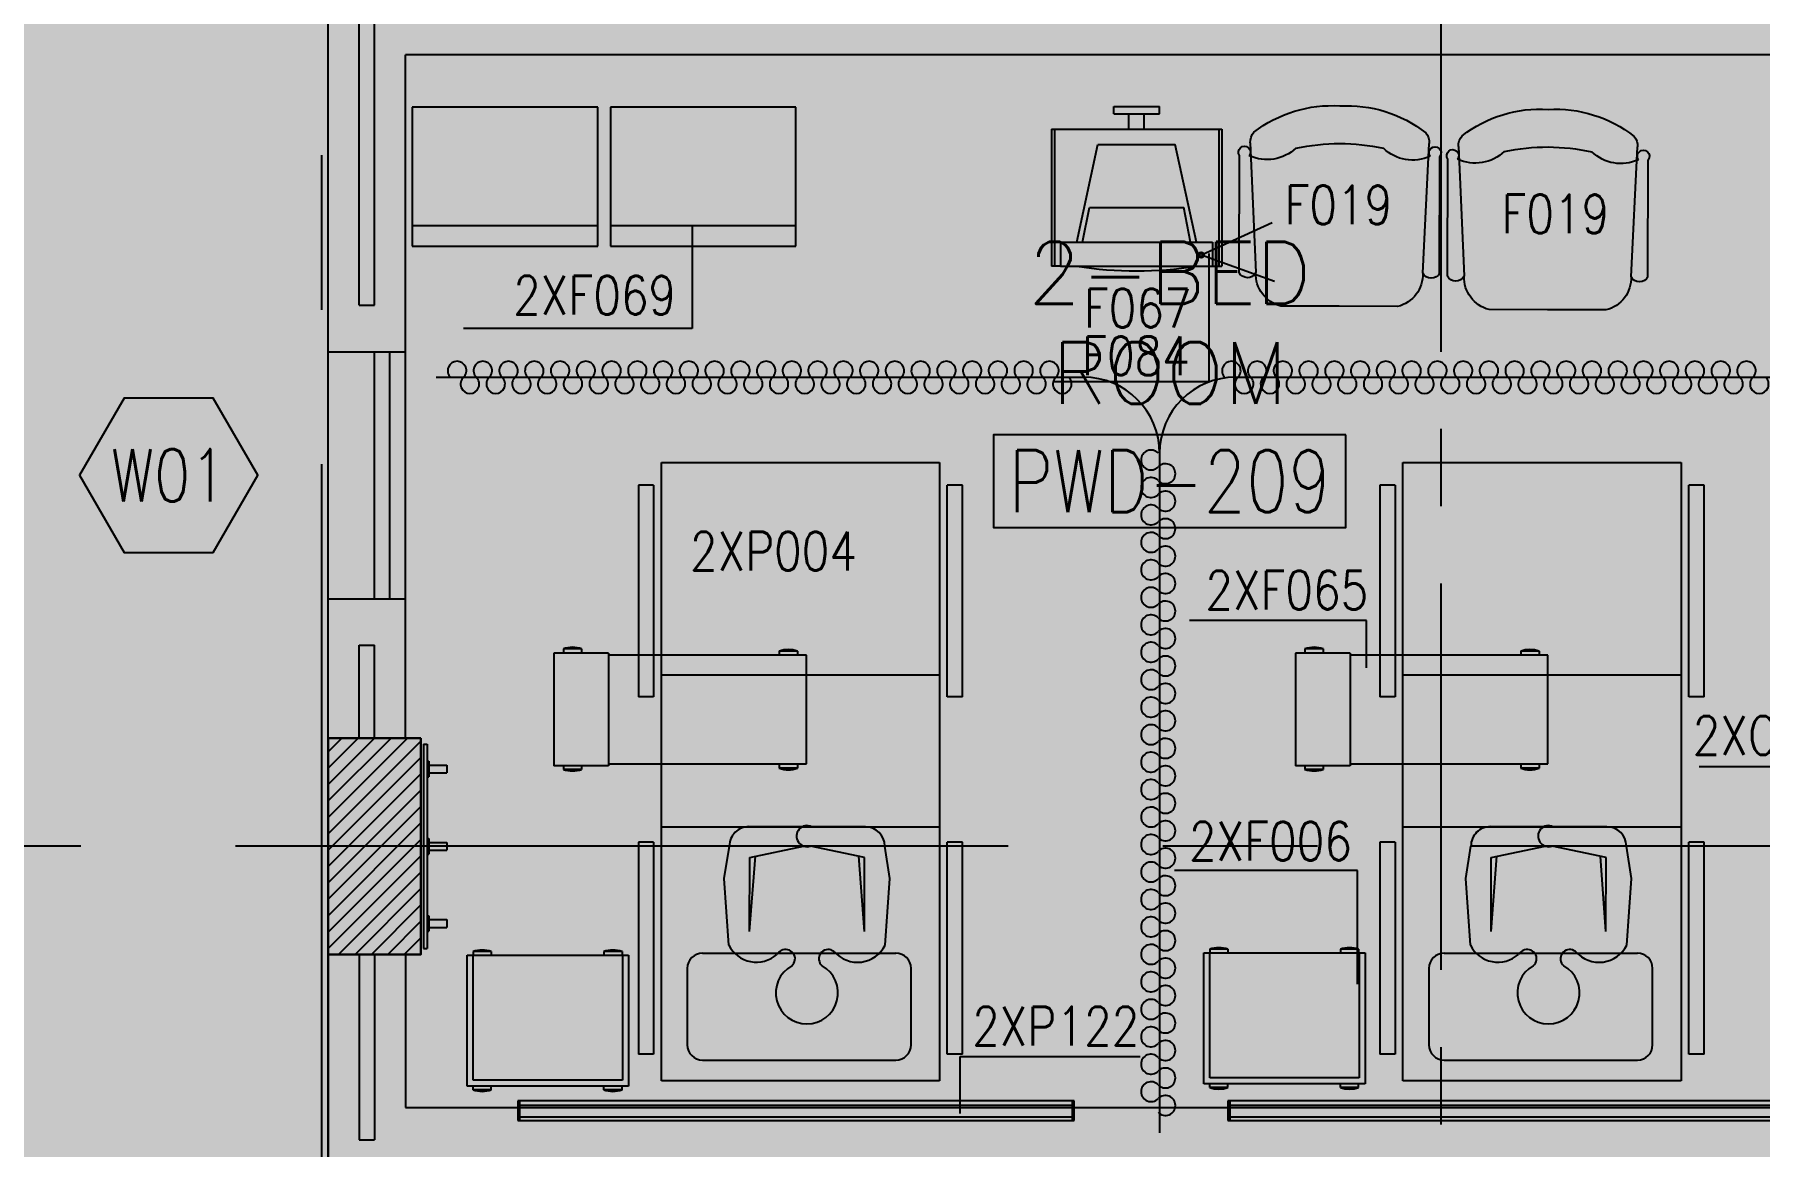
# Model space of a CAD drawing. Extents: x 88852.7 to 88945.7, y 39921.6 to 40001.1.
# Drawn here: x 88901.86 to 88907.44, y 39941.91 to 39945.51 of the extents above; entities that cross this region are included whole.
import ezdxf
from ezdxf.enums import TextEntityAlignment as Align

# ---------------------------------------------------------------- set-up
doc = ezdxf.new("R2010")
doc.units = 0
doc.header["$MEASUREMENT"] = 0
doc.linetypes.add('CENTER', pattern=[2, 1.25, -0.25, 0.25, -0.25])
doc.linetypes.add('CENTERX2', pattern=[4, 2.5, -0.5, 0.5, -0.5])
for name, color, linetype in [('A-TEXT', 7, 'CONTINUOUS'), ('AXES', 11, 'CENTERX2'), ('AXES1', 11, 'CENTER'), ('COL', 2, 'CONTINUOUS'), ('HAT', 8, 'CONTINUOUS'), ('INSUL', 4, 'CONTINUOUS'), ('MEDICAL', 4, 'CONTINUOUS'), ('NON-MEDICAL', 4, 'CONTINUOUS'), ('RM-BOX', 4, 'CONTINUOUS'), ('RM-NAME', 2, 'CONTINUOUS'), ('RM-NO', 2, 'CONTINUOUS'), ('WALL', 4, 'CONTINUOUS'), ('WIN', 3, 'CONTINUOUS'), ('WIN-BOX', 3, 'CONTINUOUS'), ('WIN-NO', 5, 'CONTINUOUS')]:
    doc.layers.add(name, color=color, linetype=linetype)
doc.styles.add('ROMANS', font='ROMANS.shx', dxfattribs={"width": 0.6})
doc.dimstyles.new('DIM-OUT', dxfattribs={"dimscale": 0, "dimtxt": 0.24, "dimasz": 0.08, "dimexe": 0.02, "dimexo": 0.02, "dimgap": 0.05, "dimtad": 1, "dimdec": 0, "dimlfac": 1000, "dimzin": 0, "dimdsep": 46, "dimtxsty": 'ROMANS', "dimblk1": 'ARCHTICK', "dimblk2": 'ARCHTICK', "dimsah": 1, "dimcen": 0.01, "dimdle": 0.08, "dimclrd": 4, "dimclre": 4, "dimclrt": 2, "dimadec": 0, "dimazin": 0, "dimtp": 2, "dimtm": 2, "dimtfac": 0.1142857142857143, "dimtdec": 0, "dimtix": 1, "dimtmove": 2, "dimatfit": 3, "dimldrblk": 'ARCHTICK', "dimfxl": 0, "dimtolj": 1, "dimtzin": 0, "dimarcsym": 0})

# ---------------------------------------------------------------- blocks, each defined once
blk = doc.blocks.new('WW1')
at = {"layer": 'WIN-BOX'}
blk.add_lwpolyline([(144.3375672970433, -250), (288.6751345940866, 0), (144.3375672970433, 250), (-144.3375672970433, 250), (-288.6751345940866, 0), (-144.3375672970433, -250)], close=True, dxfattribs=at)
at = {"layer": 'WIN-NO', "style": 'ROMANS', "width": 0.8}
blk.add_attdef('W00', text='', height=170, dxfattribs=at).set_placement((0, 0), align=Align.MIDDLE)
blk = doc.blocks.new('RM1')
at = {"layer": 'RM-BOX'}
blk.add_lwpolyline([(569.8908462408872, -200), (-569.890846240829, -200), (-569.8908462407999, -500), (569.8908462407999, -500)], close=True, dxfattribs=at)
at = {"layer": 'RM-NAME', "style": 'ROMANS'}
for tag, p in [('ROOMNAME1', (-5.820766091346741e-11, 323.8095238095266)), ('ROOMNAME2', (0, 0))]:
    blk.add_attdef(tag, text='', height=200, dxfattribs=at).set_placement(p, align=Align.MIDDLE)
at = {"layer": 'RM-NO', "style": 'ROMANS', "width": 0.8}
blk.add_attdef('ROOMNO', text='', height=200, dxfattribs=at).set_placement((0, -350), align=Align.MIDDLE)
blk = doc.blocks.new('C11')
at = {"layer": 'HAT'}
h = blk.add_hatch(dxfattribs=at)
h.set_pattern_fill('ANSI31', color=256, scale=300, style=0)
h.set_pattern_definition([(45, (-248556.1822811713, -75061.0053373936), (-26.51650429449553, 26.51650429449553), [])])
h.paths.add_polyline_path([(300.0000000000291, 700), (-2.91038304567337e-11, 700), (0, 349.9999999998981), (300.0000000000291, 349.9999999998981)])
h.paths.add_polyline_path([(300, 349.9999999998981), (-2.91038304567337e-11, 349.9999999998981), (-2.91038304567337e-11, 0), (300.0000000000291, 0)])
at = {"layer": 'COL'}
blk.add_lwpolyline([(300.0000000000291, 700), (299.9999999999709, 0), (0, 0), (0, 700)], close=True, dxfattribs=at)

msp = doc.modelspace()

# ---------------------------------------------------------------- linework, layer by layer
at = {"layer": 'AXES'}
for p, q in [((88902.79025844975, 39921.61526879654), (88902.79025844975, 40000.07794392369)), ((88902.81025844975, 39921.61526879654), (88902.81025844975, 40000.07794392369)), ((88945.01025844975, 39942.87956244052), (88876.97025844976, 39942.87956244052))]:
    msp.add_line(p, q, dxfattribs=at)
at = {"layer": 'AXES1'}
msp.add_line((88906.41025844976, 39928.47956244052), (88906.41025844976, 39987.29956244052), dxfattribs=at)
msp.add_line((88906.41025844976, 39928.47956244052), (88906.41025844976, 39987.29956244052), dxfattribs=at)
at = {"layer": 'INSUL'}
for p, q in [((88902.91025844975, 39944.62956244052), (88902.91025844976, 39945.92956244051)), ((88902.96025844975, 39944.62956244052), (88902.96025844975, 39945.92956244051)), ((88902.91025844976, 39944.62956244052), (88902.96025844975, 39944.62956244052)), ((88902.91025844976, 39943.52956244052), (88902.96025844975, 39943.52956244052)), ((88902.91025844976, 39943.22956244052), (88902.91025844975, 39943.52956244052)), ((88902.96025844975, 39943.22956244052), (88902.96025844975, 39943.52956244052)), ((88902.91025844976, 39942.52956244052), (88902.91025844976, 39941.92956244052)), ((88902.96025844975, 39942.52956244052), (88902.96025844975, 39941.92956244052)), ((88902.91025844976, 39941.92956244052), (88902.96025844975, 39941.92956244052))]:
    msp.add_line(p, q, dxfattribs=at)
at = {"layer": 'MEDICAL'}
for p, q in [((88905.35162523968, 39945.24869087177), (88905.35162523968, 39945.27313905292)), ((88905.35162523968, 39945.27313905292), (88905.49926303496, 39945.27313905292)), ((88905.35162523968, 39945.24869087177), (88905.49926303496, 39945.24869087177)), ((88905.4008378381, 39945.19947827335), (88905.4008378381, 39945.24869087177)), ((88905.45005043653, 39945.19947827335), (88905.45005043653, 39945.24869087177)), ((88905.49926303496, 39945.24869087177), (88905.49926303496, 39945.27313905292)), ((88905.14985358613, 39945.19947827335), (88905.14985358613, 39944.75656488752)), ((88905.14985358613, 39945.19947827335), (88905.70103468849, 39945.19947827335)), ((88905.15969610582, 39945.19947827335), (88905.15969610582, 39944.75656488752)), ((88905.69119216882, 39945.19947827335), (88905.69119216882, 39944.75656488752)), ((88905.70103468849, 39945.19947827335), (88905.70103468849, 39944.75656488752)), ((88905.23208219644, 39944.83389897076), (88905.30067298994, 39945.15026567492)), ((88905.30067298994, 39945.15026567492), (88905.5502152847, 39945.15026567492)), ((88905.6188060782, 39944.83389897076), (88905.5502152847, 39945.15026567492)), ((88905.2507590256, 39944.83389897076), (88905.27271624192, 39944.9464267412)), ((88905.27271624192, 39944.9464267412), (88905.5781720327, 39944.9464267412)), ((88905.60012924903, 39944.83389897076), (88905.5781720327, 39944.9464267412)), ((88905.63497832998, 39944.79281181322), (88905.86363621862, 39944.89759843264)), ((88905.1793811452, 39944.83389897076), (88905.67150712945, 39944.83389897076)), ((88905.1793811452, 39944.83389897076), (88905.1793811452, 39944.75656488752)), ((88905.63497832998, 39944.79281181322), (88905.87177396528, 39944.70800324792)), ((88905.67150712945, 39944.83389897076), (88905.67150712945, 39944.75656488752)), ((88905.1793811452, 39944.75656488752), (88905.14985358613, 39944.75656488752)), ((88905.1793811452, 39944.75656488752), (88905.67150712945, 39944.75656488752)), ((88905.67150712945, 39944.75656488752), (88905.70103468849, 39944.75656488752)), ((88903.16025844976, 39944.39717292957), (88905.2540706747, 39944.39717292964)), ((88905.74604735548, 39944.39717292957), (88907.61419629729, 39944.39717292963)), ((88903.8883025474, 39944.1205950154), (88904.7883025474, 39944.1205950154)), ((88903.8883025474, 39942.1205950154), (88903.8883025474, 39944.1205950154)), ((88904.7883025474, 39944.1205950154), (88904.7883025474, 39942.1205950154)), ((88905.49998991471, 39944.15110993751), (88905.49998991471, 39941.95238211736)), ((88906.2871166024, 39944.1205950154), (88907.18711660239, 39944.1205950154)), ((88906.2871166024, 39942.1205950154), (88906.2871166024, 39944.1205950154)), ((88907.18711660239, 39944.1205950154), (88907.18711660239, 39942.1205950154)), ((88903.81408994898, 39944.04813723168), (88903.81408994898, 39943.36238744531)), ((88903.8633025474, 39944.04813723168), (88903.81408994898, 39944.04813723168)), ((88903.8633025474, 39944.04813723168), (88903.8633025474, 39943.36238744531)), ((88904.86251514583, 39944.04813723168), (88904.8133025474, 39944.04813723168)), ((88904.8133025474, 39943.36238744531), (88904.8133025474, 39944.04813723168)), ((88904.86251514583, 39943.36238744531), (88904.86251514583, 39944.04813723168)), ((88906.21290400397, 39944.04813723168), (88906.21290400397, 39943.36238744531)), ((88906.2621166024, 39944.04813723168), (88906.21290400397, 39944.04813723168)), ((88906.2621166024, 39944.04813723168), (88906.2621166024, 39943.36238744531)), ((88907.26132920082, 39944.04813723168), (88907.2121166024, 39944.04813723168)), ((88907.2121166024, 39943.36238744531), (88907.2121166024, 39944.04813723168)), ((88907.26132920082, 39943.36238744531), (88907.26132920082, 39944.04813723168)), ((88903.54040760192, 39943.50393004729), (88903.54040760192, 39943.13975681894)), ((88903.71757295624, 39943.50393004729), (88903.54040760192, 39943.50393004729)), ((88903.63048499032, 39943.51815397065), (88903.57142987222, 39943.51815397065)), ((88903.57142987222, 39943.51815397065), (88903.57142987222, 39943.50393004729)), ((88903.63048499032, 39943.51815397065), (88903.63048499032, 39943.50393004729)), ((88903.71757295624, 39943.50393004729), (88903.71757295624, 39943.13975681894)), ((88904.32852852566, 39943.51069002639), (88904.26947340755, 39943.51069002639)), ((88904.26947340755, 39943.51069002639), (88904.26947340755, 39943.49777847248)), ((88904.32852852566, 39943.51069002639), (88904.32852852566, 39943.49777847248)), ((88905.93922165691, 39943.50393004729), (88905.93922165691, 39943.13975681894)), ((88906.11638701125, 39943.50393004729), (88905.93922165691, 39943.50393004729)), ((88906.02929904532, 39943.51815397065), (88905.97024392721, 39943.51815397065)), ((88905.97024392721, 39943.51815397065), (88905.97024392721, 39943.50393004729)), ((88906.02929904532, 39943.51815397065), (88906.02929904532, 39943.50393004729)), ((88906.11638701125, 39943.50393004729), (88906.11638701125, 39943.13975681894)), ((88906.72734258065, 39943.51069002639), (88906.66828746254, 39943.51069002639)), ((88906.66828746254, 39943.51069002639), (88906.66828746254, 39943.49777847248)), ((88906.72734258065, 39943.51069002639), (88906.72734258065, 39943.49777847248)), ((88904.35733673577, 39943.49777847248), (88903.71757295624, 39943.49777847248)), ((88904.35733673577, 39943.14590839374), (88904.35733673577, 39943.49777847248)), ((88906.75615079077, 39943.49777847248), (88906.11638701125, 39943.49777847248)), ((88906.75615079077, 39943.14590839374), (88906.75615079077, 39943.49777847248)), ((88904.7883025474, 39943.4331378993), (88903.8883025474, 39943.4331378993)), ((88907.18711660239, 39943.4331378993), (88906.2871166024, 39943.4331378993)), ((88903.8633025474, 39943.36238744531), (88903.81408994898, 39943.36238744531)), ((88904.86251514583, 39943.36238744531), (88904.8133025474, 39943.36238744531)), ((88906.2621166024, 39943.36238744531), (88906.21290400397, 39943.36238744531)), ((88907.26132920082, 39943.36238744531), (88907.2121166024, 39943.36238744531)), ((88903.71757295624, 39943.13975681894), (88903.54040760192, 39943.13975681894)), ((88903.57142987222, 39943.13975681894), (88903.57142987222, 39943.12781440268)), ((88903.63048499032, 39943.12781440268), (88903.57142987222, 39943.12781440268)), ((88903.63048499032, 39943.13975681894), (88903.63048499032, 39943.12781440268)), ((88903.71757295624, 39943.14590839374), (88904.35733673577, 39943.14590839374)), ((88904.26947340755, 39943.14590839374), (88904.26947340755, 39943.13154637481)), ((88904.32852852566, 39943.13154637481), (88904.26947340755, 39943.13154637481)), ((88904.32852852566, 39943.14590839374), (88904.32852852566, 39943.13154637481)), ((88906.11638701125, 39943.13975681894), (88905.93922165691, 39943.13975681894)), ((88905.97024392721, 39943.13975681894), (88905.97024392721, 39943.12781440268)), ((88906.02929904532, 39943.12781440268), (88905.97024392721, 39943.12781440268)), ((88906.02929904532, 39943.13975681894), (88906.02929904532, 39943.12781440268)), ((88906.11638701125, 39943.14590839374), (88906.75615079077, 39943.14590839374)), ((88906.66828746254, 39943.14590839374), (88906.66828746254, 39943.13154637481)), ((88906.72734258065, 39943.13154637481), (88906.66828746254, 39943.13154637481)), ((88906.72734258065, 39943.14590839374), (88906.72734258065, 39943.13154637481)), ((88903.81408994898, 39942.89232692161), (88903.81408994898, 39942.20657713524)), ((88903.8633025474, 39942.89232692161), (88903.81408994898, 39942.89232692161)), ((88903.8633025474, 39942.89232692161), (88903.8633025474, 39942.20657713524)), ((88904.7883025474, 39942.94101191505), (88903.8883025474, 39942.94101191505)), ((88904.86251514583, 39942.89232692161), (88904.8133025474, 39942.89232692161)), ((88904.8133025474, 39942.20657713524), (88904.8133025474, 39942.89232692161)), ((88904.86251514583, 39942.20657713524), (88904.86251514583, 39942.89232692161)), ((88906.21290400397, 39942.89232692161), (88906.21290400397, 39942.20657713524)), ((88906.2621166024, 39942.89232692161), (88906.21290400397, 39942.89232692161)), ((88906.2621166024, 39942.89232692161), (88906.2621166024, 39942.20657713524)), ((88907.18711660239, 39942.94101191505), (88906.2871166024, 39942.94101191505)), ((88907.26132920082, 39942.89232692161), (88907.2121166024, 39942.89232692161)), ((88907.2121166024, 39942.20657713524), (88907.2121166024, 39942.89232692161)), ((88907.26132920082, 39942.20657713524), (88907.26132920082, 39942.89232692161)), ((88903.26035454177, 39942.52652450152), (88903.78200808507, 39942.52652450152)), ((88903.26035454177, 39942.10329615507), (88903.26035454177, 39942.52652450152)), ((88903.2791764373, 39942.53868667341), (88903.2791764373, 39942.52652450152)), ((88903.33823155542, 39942.53868667341), (88903.2791764373, 39942.53868667341)), ((88903.28003958114, 39942.12298119442), (88903.28003958114, 39942.52652450152)), ((88903.33823155542, 39942.53868667341), (88903.33823155542, 39942.52652450152)), ((88903.70189983638, 39942.53868667341), (88903.70189983638, 39942.52652450152)), ((88903.76095495449, 39942.53868667341), (88903.70189983638, 39942.53868667341)), ((88903.76095495449, 39942.53868667341), (88903.76095495449, 39942.52652450152)), ((88903.76232304571, 39942.52652450152), (88903.76232304571, 39942.12298119442)), ((88903.78200808507, 39942.52652450152), (88903.78200808507, 39942.10329615507)), ((88904.02144800997, 39942.53334835025), (88904.64677864703, 39942.53334835025)), ((88905.64325845902, 39942.1107958093), (88905.64325845902, 39942.53402415575)), ((88905.64325845902, 39942.53402415575), (88906.16491200232, 39942.53402415575)), ((88905.66208035455, 39942.54618632764), (88905.66208035455, 39942.53402415575)), ((88905.72113547266, 39942.54618632764), (88905.66208035455, 39942.54618632764)), ((88905.66294349839, 39942.13048084866), (88905.66294349839, 39942.53402415575)), ((88905.72113547266, 39942.54618632764), (88905.72113547266, 39942.53402415575)), ((88906.08480375363, 39942.54618632764), (88906.08480375363, 39942.53402415575)), ((88906.14385887174, 39942.54618632764), (88906.08480375363, 39942.54618632764)), ((88906.14385887174, 39942.54618632764), (88906.14385887174, 39942.53402415575)), ((88906.14522696295, 39942.53402415575), (88906.14522696295, 39942.13048084866)), ((88906.16491200232, 39942.53402415575), (88906.16491200232, 39942.1107958093)), ((88906.42026206496, 39942.53334835025), (88907.04559270202, 39942.53334835025)), ((88903.97223541154, 39942.48413575182), (88903.97223541154, 39942.23672212563)), ((88904.69599124545, 39942.23672212563), (88904.69599124545, 39942.48413575182)), ((88906.37104946654, 39942.48413575182), (88906.37104946654, 39942.23672212563)), ((88907.09480530045, 39942.23672212563), (88907.09480530045, 39942.48413575182)), ((88903.8633025474, 39942.20657713524), (88903.81408994898, 39942.20657713524)), ((88904.02144800997, 39942.1875095272), (88904.64677864703, 39942.1875095272)), ((88904.86251514583, 39942.20657713524), (88904.8133025474, 39942.20657713524)), ((88906.2621166024, 39942.20657713524), (88906.21290400397, 39942.20657713524)), ((88906.42026206496, 39942.1875095272), (88907.04559270202, 39942.1875095272)), ((88907.26132920082, 39942.20657713524), (88907.2121166024, 39942.20657713524)), ((88903.76232304571, 39942.12298119442), (88903.28003958114, 39942.12298119442)), ((88904.7883025474, 39942.1205950154), (88903.8883025474, 39942.1205950154)), ((88906.16491200232, 39942.1107958093), (88905.64325845902, 39942.1107958093)), ((88905.66208035455, 39942.09863363739), (88905.66208035455, 39942.1107958093)), ((88906.14522696295, 39942.13048084866), (88905.66294349839, 39942.13048084866)), ((88905.72113547266, 39942.09863363739), (88905.72113547266, 39942.1107958093)), ((88906.08480375363, 39942.09863363739), (88906.08480375363, 39942.1107958093)), ((88906.14385887174, 39942.09863363739), (88906.14385887174, 39942.1107958093)), ((88907.18711660239, 39942.1205950154), (88906.2871166024, 39942.1205950154)), ((88903.78200808507, 39942.10329615507), (88903.26035454177, 39942.10329615507)), ((88903.2791764373, 39942.09113398316), (88903.2791764373, 39942.10329615507)), ((88903.33823155542, 39942.09113398316), (88903.2791764373, 39942.09113398316)), ((88903.33823155542, 39942.09113398316), (88903.33823155542, 39942.10329615507)), ((88905.22384117685, 39942.05538721032), (88903.42348486291, 39942.05538721031)), ((88903.42348486291, 39942.05538721031), (88903.42348486291, 39941.99233356855)), ((88903.42963643772, 39942.05538721028), (88903.42963643772, 39941.99233356855)), ((88903.70189983638, 39942.09113398316), (88903.70189983638, 39942.10329615507)), ((88903.76095495449, 39942.09113398316), (88903.70189983638, 39942.09113398316)), ((88903.76095495449, 39942.09113398316), (88903.76095495449, 39942.10329615507)), ((88905.21768960205, 39941.99233356858), (88905.21768960205, 39942.05538721032)), ((88905.22384117685, 39941.99233356858), (88905.22384117685, 39942.05538721032)), ((88905.72113547266, 39942.09863363739), (88905.66208035455, 39942.09863363739)), ((88905.72069315158, 39942.05538721031), (88905.72069315158, 39941.99233356855)), ((88907.52104946552, 39942.05538721032), (88905.72069315158, 39942.05538721031)), ((88905.72684472638, 39942.05538721028), (88905.72684472638, 39941.99233356855)), ((88906.14385887174, 39942.09863363739), (88906.08480375363, 39942.09863363739)), ((88905.21768960205, 39942.04077722016), (88903.42963643772, 39942.04077722015)), ((88903.42963643772, 39942.00386777134), (88905.21768960205, 39942.00386777134)), ((88907.51489789071, 39942.04077722016), (88905.72684472638, 39942.04077722015)), ((88905.72684472638, 39942.00386777134), (88907.51489789071, 39942.00386777134)), ((88903.42348486291, 39941.99233356858), (88905.22384117685, 39941.99233356858)), ((88905.72069315158, 39941.99233356858), (88907.52104946552, 39941.99233356858))]:
    msp.add_line(p, q, dxfattribs=at)
at = {"layer": 'MEDICAL', "const_width": 0.0007381889763779523}
for points in [[(88905.86326712414, 39944.89759843264, 1), (88905.86400531311, 39944.89759843264, 1)], [(88905.87177396528, 39944.70800324792, 1), (88905.87251215427, 39944.70800324792, 1)]]:
    msp.add_lwpolyline(points, format="xyb", close=True, dxfattribs=at)
at = {"layer": 'MEDICAL'}
for radius in [0.008681158060852562, 0.005325391936819217]:
    msp.add_circle((88905.63453060467, 39944.79238793267), radius, dxfattribs=at)
for centre, radius, start, end in [((88905.42544413732, 39945.92650560222), 1.185812007059398, 260.6152773515107, 279.3847226484892), ((88905.25392692258, 39944.15110993751), 0.2460629921259841, 0, 90), ((88905.74605290683, 39944.15110993751), 0.2460629921259841, 90, 180), ((88903.60095743126, 39943.4320319234), 0.09104330708663272, 71.07535558421918, 108.9246444157808), ((88904.2990009666, 39943.42456797914), 0.09104330708663272, 71.07535558421918, 108.9246444157808), ((88905.99977148627, 39943.4320319234), 0.09104330708663272, 71.07535558421918, 108.9246444157808), ((88906.6978150216, 39943.42456797914), 0.09104330708663272, 71.07535558421918, 108.9246444157808), ((88903.60095743126, 39943.21393644992), 0.09104330708660129, 251.0753555842192, 288.9246444157808), ((88904.2990009666, 39943.21766842205), 0.09104330708660129, 251.0753555842192, 288.9246444157808), ((88905.99977148627, 39943.21393644992), 0.09104330708660129, 251.0753555842192, 288.9246444157808), ((88906.6978150216, 39943.21766842205), 0.09104330708660129, 251.0753555842192, 288.9246444157808), ((88903.30870399636, 39942.45256462617), 0.09104330708663272, 71.07535558421918, 108.9246444157808), ((88903.73142739544, 39942.45256462617), 0.09104330708663272, 71.07535558421918, 108.9246444157808), ((88904.02144800997, 39942.48413575182), 0.04921259842519683, 90, 180), ((88904.64677864703, 39942.48413575182), 0.04921259842519683, 0, 90), ((88905.69160791361, 39942.46006428041), 0.09104330708663272, 71.07535558421918, 108.9246444157808), ((88906.1143313127, 39942.46006428041), 0.09104330708663272, 71.07535558421918, 108.9246444157808), ((88906.42026206496, 39942.48413575182), 0.04921259842519683, 90, 180), ((88907.04559270202, 39942.48413575182), 0.04921259842519683, 0, 90), ((88904.02144800997, 39942.23672212563), 0.04921259842519683, 180, 270), ((88904.64677864703, 39942.23672212563), 0.04921259842519683, 270, 0), ((88906.42026206496, 39942.23672212563), 0.04921259842519683, 180, 270), ((88907.04559270202, 39942.23672212563), 0.04921259842519683, 270, 0), ((88903.30870399636, 39942.17725603041), 0.09104330708663272, 251.0753555842192, 288.9246444157808), ((88903.73142739544, 39942.17725603041), 0.09104330708663272, 251.0753555842192, 288.9246444157808), ((88905.69160791361, 39942.18475568464), 0.09104330708663272, 251.0753555842192, 288.9246444157808), ((88906.1143313127, 39942.18475568464), 0.09104330708663272, 251.0753555842192, 288.9246444157808)]:
    msp.add_arc(centre, radius, start, end, dxfattribs=at)
at = {"layer": 'MEDICAL', "color": 15}
for centre, radius, start, end in [((88903.22737628537, 39944.41832617241), 0.03022016358403887, 313.5683623532261, 226.4316376467739), ((88903.26903294135, 39944.37453397949), 0.0302201635840382, 133.5683623532261, 46.43163764677393), ((88903.31068959732, 39944.41832617241), 0.03022016358403955, 313.5683623532261, 226.4316376467739), ((88903.35234625329, 39944.37453397949), 0.0302201635840382, 133.5683623532261, 46.43163764677393), ((88903.39400290928, 39944.41832617241), 0.03022016358403887, 313.5683623532261, 226.4316376467739), ((88903.43565956525, 39944.37453397949), 0.0302201635840382, 133.5683623532261, 46.43163764677393), ((88903.47731622122, 39944.41832617241), 0.03022016358403887, 313.5683623532261, 226.4316376467739), ((88903.5189728772, 39944.37453397949), 0.0302201635840382, 133.5683623532261, 46.43163764677393), ((88903.56062953318, 39944.41832617241), 0.03022016358403955, 313.5683623532261, 226.4316376467739), ((88903.60228618915, 39944.37453397949), 0.0302201635840382, 133.5683623532261, 46.43163764677393), ((88903.64394284513, 39944.41832617241), 0.03022016358403887, 313.5683623532261, 226.4316376467739), ((88903.68559950111, 39944.37453397949), 0.0302201635840382, 133.5683623532261, 46.43163764677393), ((88903.72725615709, 39944.41832617241), 0.03022016358403887, 313.5683623532261, 226.4316376467739), ((88903.76891281306, 39944.37453397949), 0.0302201635840382, 133.5683623532261, 46.43163764677393), ((88903.81056946903, 39944.41832617241), 0.03022016358403955, 313.5683623532261, 226.4316376467739), ((88903.85222612502, 39944.37453397949), 0.0302201635840382, 133.5683623532261, 46.43163764677393), ((88903.89388278099, 39944.41832617241), 0.03022016358403887, 313.5683623532261, 226.4316376467739), ((88903.93553943696, 39944.37453397949), 0.0302201635840382, 133.5683623532261, 46.43163764677393), ((88903.97719609294, 39944.41832617241), 0.03022016358403887, 313.5683623532261, 226.4316376467739), ((88904.01885274892, 39944.37453397949), 0.0302201635840382, 133.5683623532261, 46.43163764677393), ((88904.0605094049, 39944.41832617241), 0.03022016358403955, 313.5683623532261, 226.4316376467739), ((88904.10216606087, 39944.37453397949), 0.0302201635840382, 133.5683623532261, 46.43163764677393), ((88904.14382271684, 39944.41832617241), 0.03022016358403887, 313.5683623532261, 226.4316376467739), ((88904.18547937283, 39944.37453397949), 0.0302201635840382, 133.5683623532261, 46.43163764677393), ((88904.2271360288, 39944.41832617241), 0.03022016358403887, 313.5683623532261, 226.4316376467739), ((88904.26879268477, 39944.37453397949), 0.0302201635840382, 133.5683623532261, 46.43163764677393), ((88904.31044934076, 39944.41832617241), 0.03022016358403955, 313.5683623532261, 226.4316376467739), ((88904.35210599673, 39944.37453397949), 0.0302201635840382, 133.5683623532261, 46.43163764677393), ((88904.3937626527, 39944.41832617241), 0.03022016358403887, 313.5683623532261, 226.4316376467739), ((88904.43541930868, 39944.37453397949), 0.0302201635840382, 133.5683623532261, 46.43163764677393), ((88904.47707596466, 39944.41832617241), 0.03022016358403887, 313.5683623532261, 226.4316376467739), ((88904.51873262064, 39944.37453397949), 0.0302201635840382, 133.5683623532261, 46.43163764677393), ((88904.56038927661, 39944.41832617241), 0.03022016358403955, 313.5683623532261, 226.4316376467739), ((88904.60204593258, 39944.37453397949), 0.0302201635840382, 133.5683623532261, 46.43163764677393), ((88904.64370258857, 39944.41832617241), 0.03022016358403887, 313.5683623532261, 226.4316376467739), ((88904.68535924454, 39944.37453397949), 0.03022016358403752, 133.5683623532261, 46.43163764677393), ((88904.72701590051, 39944.41832617241), 0.03022016358403887, 313.5683623532261, 226.4316376467739), ((88904.76867255649, 39944.37453397949), 0.03022016358403887, 133.5683623532261, 46.43163764677393), ((88904.81032921247, 39944.41832617241), 0.03022016358404023, 313.5683623532261, 226.4316376467739), ((88904.85198586844, 39944.37453397949), 0.0302201635840361, 133.5683623532261, 46.43163764677393), ((88904.89364252442, 39944.41832617241), 0.03022016358403887, 313.5683623532261, 226.4316376467739), ((88904.9352991804, 39944.37453397949), 0.03022016358403752, 133.5683623532261, 46.43163764677393), ((88904.97695583638, 39944.41832617241), 0.03022016358403887, 313.5683623532261, 226.4316376467739), ((88905.01861249235, 39944.37453397949), 0.03022016358403887, 133.5683623532261, 46.43163764677393), ((88905.06026914832, 39944.41832617241), 0.03022016358404023, 313.5683623532261, 226.4316376467739), ((88905.10192580431, 39944.37453397949), 0.0302201635840361, 133.5683623532261, 46.43163764677393), ((88905.14358246028, 39944.41832617241), 0.03022016358403887, 313.5683623532261, 226.4316376467739), ((88905.18523911625, 39944.37453397949), 0.03022016358403752, 133.5683623532261, 46.43163764677393), ((88905.7320562294, 39944.41832617241), 0.03022016358403887, 313.5683623532261, 226.4316376467739), ((88905.77371288538, 39944.37453397949), 0.0302201635840382, 133.5683623532261, 46.43163764677393), ((88905.81536954135, 39944.41832617241), 0.03022016358403955, 313.5683623532261, 226.4316376467739), ((88905.85702619734, 39944.37453397949), 0.0302201635840382, 133.5683623532261, 46.43163764677393), ((88905.89868285331, 39944.41832617241), 0.03022016358403887, 313.5683623532261, 226.4316376467739), ((88905.94033950928, 39944.37453397949), 0.0302201635840382, 133.5683623532261, 46.43163764677393), ((88905.98199616525, 39944.41832617241), 0.03022016358403887, 313.5683623532261, 226.4316376467739), ((88906.02365282124, 39944.37453397949), 0.0302201635840382, 133.5683623532261, 46.43163764677393), ((88906.06530947721, 39944.41832617241), 0.03022016358403955, 313.5683623532261, 226.4316376467739), ((88906.10696613319, 39944.37453397949), 0.0302201635840382, 133.5683623532261, 46.43163764677393), ((88906.14862278916, 39944.41832617241), 0.03022016358403887, 313.5683623532261, 226.4316376467739), ((88906.19027944515, 39944.37453397949), 0.0302201635840382, 133.5683623532261, 46.43163764677393), ((88906.23193610112, 39944.41832617241), 0.03022016358403887, 313.5683623532261, 226.4316376467739), ((88906.27359275709, 39944.37453397949), 0.0302201635840382, 133.5683623532261, 46.43163764677393), ((88906.31524941306, 39944.41832617241), 0.03022016358403955, 313.5683623532261, 226.4316376467739), ((88906.35690606905, 39944.37453397949), 0.0302201635840382, 133.5683623532261, 46.43163764677393), ((88906.39856272502, 39944.41832617241), 0.03022016358403887, 313.5683623532261, 226.4316376467739), ((88906.440219381, 39944.37453397949), 0.0302201635840382, 133.5683623532261, 46.43163764677393), ((88906.48187603698, 39944.41832617241), 0.03022016358403887, 313.5683623532261, 226.4316376467739), ((88906.52353269295, 39944.37453397949), 0.0302201635840382, 133.5683623532261, 46.43163764677393), ((88906.56518934893, 39944.41832617241), 0.03022016358403955, 313.5683623532261, 226.4316376467739), ((88906.6068460049, 39944.37453397949), 0.0302201635840382, 133.5683623532261, 46.43163764677393), ((88906.64850266089, 39944.41832617241), 0.03022016358403887, 313.5683623532261, 226.4316376467739), ((88906.69015931686, 39944.37453397949), 0.0302201635840382, 133.5683623532261, 46.43163764677393), ((88906.73181597283, 39944.41832617241), 0.03022016358403887, 313.5683623532261, 226.4316376467739), ((88906.7734726288, 39944.37453397949), 0.0302201635840382, 133.5683623532261, 46.43163764677393), ((88906.81512928479, 39944.41832617241), 0.03022016358403955, 313.5683623532261, 226.4316376467739), ((88906.85678594076, 39944.37453397949), 0.0302201635840382, 133.5683623532261, 46.43163764677393), ((88906.89844259674, 39944.41832617241), 0.03022016358403887, 313.5683623532261, 226.4316376467739), ((88906.94009925271, 39944.37453397949), 0.0302201635840382, 133.5683623532261, 46.43163764677393), ((88906.9817559087, 39944.41832617241), 0.03022016358403887, 313.5683623532261, 226.4316376467739), ((88907.02341256467, 39944.37453397949), 0.0302201635840382, 133.5683623532261, 46.43163764677393), ((88907.06506922064, 39944.41832617241), 0.03022016358403955, 313.5683623532261, 226.4316376467739), ((88907.10672587663, 39944.37453397949), 0.0302201635840382, 133.5683623532261, 46.43163764677393), ((88907.1483825326, 39944.41832617241), 0.03022016358403887, 313.5683623532261, 226.4316376467739), ((88907.19003918857, 39944.37453397949), 0.03022016358403752, 133.5683623532261, 46.43163764677393), ((88907.23169584454, 39944.41832617241), 0.03022016358403887, 313.5683623532261, 226.4316376467739), ((88907.27335250053, 39944.37453397949), 0.03022016358403887, 133.5683623532261, 46.43163764677393), ((88907.3150091565, 39944.41832617241), 0.03022016358404023, 313.5683623532261, 226.4316376467739), ((88907.35666581248, 39944.37453397949), 0.0302201635840361, 133.5683623532261, 46.43163764677393), ((88907.39832246845, 39944.41832617241), 0.03022016358403887, 313.5683623532261, 226.4316376467739), ((88907.43997912444, 39944.37453397949), 0.03022016358403752, 133.5683623532261, 46.43163764677393), ((88905.47208159724, 39944.12908761206), 0.03223484115630669, 43.56836235558358, 316.4316376444164), ((88905.51879326969, 39944.08465384568), 0.03223484115630813, 223.5683623555836, 136.4316376444164), ((88905.47208159724, 39944.04022007931), 0.03223484115630516, 43.56836235558358, 316.4316376444164), ((88905.51879326969, 39943.99578631293), 0.03223484115630958, 223.5683623555836, 136.4316376444164), ((88905.47208159724, 39943.95135254656), 0.03223484115630813, 43.56836235558358, 316.4316376444164), ((88905.47208159724, 39943.86248501381), 0.03223484115630669, 43.56836235558358, 316.4316376444164), ((88905.51879326969, 39943.90691878018), 0.03223484115630813, 223.5683623555836, 136.4316376444164), ((88905.51879326969, 39943.81805124744), 0.03223484115630813, 223.5683623555836, 136.4316376444164), ((88905.47208159724, 39943.77361748106), 0.03223484115630516, 43.56836235558358, 316.4316376444164), ((88905.51879326969, 39943.72918371469), 0.03223484115630958, 223.5683623555836, 136.4316376444164), ((88905.47208159724, 39943.68474994831), 0.03223484115630813, 43.56836235558358, 316.4316376444164), ((88905.51879326969, 39943.64031618194), 0.03223484115630813, 223.5683623555836, 136.4316376444164), ((88905.47208159724, 39943.59588241556), 0.03223484115630669, 43.56836235558358, 316.4316376444164), ((88905.51879326969, 39943.55144864919), 0.03223484115630813, 223.5683623555836, 136.4316376444164), ((88905.47208159724, 39943.50701488281), 0.03223484115630741, 43.56836235558358, 316.4316376444164), ((88905.47208159724, 39943.41814735006), 0.03223484115630741, 43.56836235558358, 316.4316376444164), ((88905.51879326969, 39943.46258111644), 0.03223484115630885, 223.5683623555836, 136.4316376444164), ((88905.51879326969, 39943.37371358369), 0.03223484115630813, 223.5683623555836, 136.4316376444164), ((88905.47208159724, 39943.32927981731), 0.03223484115630741, 43.56836235558358, 316.4316376444164), ((88905.51879326969, 39943.28484605094), 0.03223484115630813, 223.5683623555836, 136.4316376444164), ((88905.47208159724, 39943.24041228456), 0.03223484115630741, 43.56836235558358, 316.4316376444164), ((88905.51879326969, 39943.19597851819), 0.03223484115630885, 223.5683623555836, 136.4316376444164), ((88905.47208159724, 39943.15154475181), 0.03223484115630741, 43.56836235558358, 316.4316376444164), ((88905.51879326969, 39943.10711098544), 0.03223484115630813, 223.5683623555836, 136.4316376444164), ((88905.47208159724, 39943.06267721907), 0.03223484115630741, 43.56836235558358, 316.4316376444164), ((88905.47208159724, 39942.97380968632), 0.03223484115630741, 43.56836235558358, 316.4316376444164), ((88905.51879326969, 39943.01824345269), 0.03223484115630813, 223.5683623555836, 136.4316376444164), ((88905.51879326969, 39942.92937591994), 0.03223484115630885, 223.5683623555836, 136.4316376444164), ((88905.47208159724, 39942.88494215357), 0.03223484115630741, 43.56836235558358, 316.4316376444164), ((88905.51879326969, 39942.84050838719), 0.03223484115630813, 223.5683623555836, 136.4316376444164), ((88905.47208159724, 39942.79607462082), 0.03223484115630741, 43.56836235558358, 316.4316376444164), ((88905.51879326969, 39942.75164085444), 0.03223484115630813, 223.5683623555836, 136.4316376444164), ((88905.47208159724, 39942.70720708807), 0.03223484115630741, 43.56836235558358, 316.4316376444164), ((88905.51879326969, 39942.66277332169), 0.03223484115630885, 223.5683623555836, 136.4316376444164), ((88905.47208159724, 39942.61833955532), 0.03223484115630741, 43.56836235558358, 316.4316376444164), ((88905.47208159724, 39942.52947202256), 0.03223484115630741, 43.56836235558358, 316.4316376444164), ((88905.51879326969, 39942.57390578894), 0.03223484115630813, 223.5683623555836, 136.4316376444164), ((88905.51879326969, 39942.48503825619), 0.03223484115630813, 223.5683623555836, 136.4316376444164), ((88905.47208159724, 39942.44060448982), 0.03223484115630741, 43.56836235558358, 316.4316376444164), ((88905.51879326969, 39942.39617072345), 0.03223484115630885, 223.5683623555836, 136.4316376444164), ((88905.47208159724, 39942.35173695707), 0.03223484115630741, 43.56836235558358, 316.4316376444164), ((88905.51879326969, 39942.3073031907), 0.03223484115630813, 223.5683623555836, 136.4316376444164), ((88905.47208159724, 39942.26286942432), 0.03223484115630741, 43.56836235558358, 316.4316376444164), ((88905.51879326969, 39942.21843565795), 0.03223484115630813, 223.5683623555836, 136.4316376444164), ((88905.47208159724, 39942.17400189157), 0.03223484115630741, 43.56836235558358, 316.4316376444164), ((88905.47208159724, 39942.08513435881), 0.03223484115630741, 43.56836235558358, 316.4316376444164), ((88905.51879326969, 39942.12956812519), 0.03223484115630885, 223.5683623555836, 136.4316376444164), ((88905.51879326969, 39942.04070059245), 0.03223484115630813, 223.5683623555836, 136.4316376444164)]:
    msp.add_arc(centre, radius, start, end, dxfattribs=at)
at = {"layer": 'NON-MEDICAL'}
for p, q in [((88903.08229111315, 39945.27057339943), (88903.08229111315, 39944.82057339943)), ((88903.68229111315, 39945.27057339943), (88903.08229111315, 39945.27057339943)), ((88903.68229111315, 39944.82057339943), (88903.68229111315, 39945.27057339943)), ((88904.32330367215, 39945.27057339943), (88903.72330367214, 39945.27057339943)), ((88903.72330367214, 39945.27057339943), (88903.72330367214, 39944.82057339943)), ((88904.32330367215, 39944.82057339943), (88904.32330367215, 39945.27057339943)), ((88903.08229111315, 39944.88772106418), (88903.68229111315, 39944.88772106418)), ((88903.72330367214, 39944.88772106418), (88904.32330367215, 39944.88772106418)), ((88903.08229111315, 39944.82057339943), (88903.68229111315, 39944.82057339943)), ((88903.72330367214, 39944.82057339943), (88904.32330367215, 39944.82057339943)), ((88903.11836687363, 39943.20940085706), (88903.13106687364, 39943.20940085706)), ((88903.11836687363, 39943.20940085706), (88903.11836687363, 39942.54900085706)), ((88903.13106687364, 39943.20940085706), (88903.13106687364, 39942.54900085706)), ((88903.13106687364, 39943.15420085705), (88903.13606687365, 39943.15420085705)), ((88903.13606687365, 39943.15420085705), (88903.13606687365, 39943.10420085706)), ((88903.13606687365, 39943.14190085706), (88903.19456687364, 39943.14190085706)), ((88903.13606687365, 39943.11650085706), (88903.19456687364, 39943.11650085706)), ((88903.19456687364, 39943.14190085706), (88903.19456687364, 39943.11650085706)), ((88903.13106687364, 39943.10420085706), (88903.13606687365, 39943.10420085706)), ((88903.13106687364, 39942.90420085705), (88903.13606687365, 39942.90420085705)), ((88903.13606687365, 39942.90420085705), (88903.13606687365, 39942.85420085706)), ((88903.13606687365, 39942.89190085706), (88903.19456687364, 39942.89190085706)), ((88903.19456687364, 39942.89190085706), (88903.19456687364, 39942.86650085706)), ((88904.34461762825, 39942.94259128804), (88904.17120225455, 39942.94279620785)), ((88904.54832534802, 39942.94235057267), (88904.3744372882, 39942.94255605103)), ((88906.74343168325, 39942.94259128804), (88906.57001630955, 39942.94279620785)), ((88906.94713940301, 39942.94235057267), (88906.77325134321, 39942.94255605103)), ((88903.13106687364, 39942.85420085706), (88903.13606687365, 39942.85420085706)), ((88903.13606687365, 39942.86650085706), (88903.19456687364, 39942.86650085706)), ((88904.09146823076, 39942.77531186508), (88904.1082741331, 39942.88001663147)), ((88904.1737024717, 39942.60355065712), (88904.1923054182, 39942.84720101944)), ((88904.1737024717, 39942.60355065712), (88904.17398586211, 39942.84337254274)), ((88904.17398586211, 39942.84337254274), (88904.3480976058, 39942.87975894583)), ((88904.54530677656, 39942.84293376382), (88904.37098432894, 39942.8797943898)), ((88904.54502338615, 39942.6031118782), (88904.52699631962, 39942.84680552511)), ((88904.54502338615, 39942.6031118782), (88904.54530677656, 39942.84293376382)), ((88904.62766332712, 39942.77467825922), (88904.6111049244, 39942.87942245122)), ((88906.49028228577, 39942.77531186508), (88906.5070881881, 39942.88001663147)), ((88906.57251652669, 39942.60355065712), (88906.5911194732, 39942.84720101944)), ((88906.57251652669, 39942.60355065712), (88906.57279991712, 39942.84337254274)), ((88906.57279991712, 39942.84337254274), (88906.7469116608, 39942.87975894583)), ((88906.94412083155, 39942.84293376382), (88906.76979838393, 39942.8797943898)), ((88906.94383744115, 39942.6031118782), (88906.92581037461, 39942.84680552511)), ((88906.94383744115, 39942.6031118782), (88906.94412083155, 39942.84293376382)), ((88907.02647738211, 39942.77467825922), (88907.0099189794, 39942.87942245122)), ((88904.10646782341, 39942.55962602916), (88904.09146823076, 39942.77531186508)), ((88904.61215403797, 39942.55902847474), (88904.62766332712, 39942.77467825922)), ((88906.5052818784, 39942.55962602916), (88906.49028228577, 39942.77531186508)), ((88907.01096809296, 39942.55902847474), (88907.02647738211, 39942.77467825922)), ((88903.13106687364, 39942.65420085705), (88903.13606687365, 39942.65420085705)), ((88903.13606687365, 39942.65420085705), (88903.13606687365, 39942.60420085706)), ((88903.13606687365, 39942.64190085706), (88903.19456687364, 39942.64190085706)), ((88903.13606687365, 39942.61650085706), (88903.19456687364, 39942.61650085706)), ((88903.19456687364, 39942.64190085706), (88903.19456687364, 39942.61650085706)), ((88903.13106687364, 39942.60420085706), (88903.13606687365, 39942.60420085706)), ((88903.11836687363, 39942.54900085706), (88903.13106687364, 39942.54900085706))]:
    msp.add_line(p, q, dxfattribs=at)
at = {"layer": 'NON-MEDICAL', "extrusion": (0, 0, -1)}
for p, q in [((88905.79293862167, 39945.15512621622), (88905.81102325517, 39944.735278253)), ((88906.35149253964, 39944.73343110385), (88906.37244652615, 39945.15314564571)), ((88906.4668105172, 39945.14392939798), (88906.4848951507, 39944.72408143475)), ((88907.02536443518, 39944.7222342856), (88907.04631842168, 39945.14194882746)), ((88905.75697632672, 39944.73546296791), (88905.75826933113, 39945.11379146705)), ((88906.40553946809, 39944.73324638893), (88906.4068324725, 39945.11157488808)), ((88906.43084822226, 39944.72426614966), (88906.43214122666, 39945.10259464881)), ((88907.07941136362, 39944.72204957069), (88907.08070436803, 39945.10037806983)), ((88906.08088846758, 39944.62626082153), (88905.89172421802, 39944.62690732373)), ((88906.27005271714, 39944.62561431933), (88906.08088846758, 39944.62626082153)), ((88906.75476036311, 39944.61506400329), (88906.56559611355, 39944.61571050549)), ((88906.94392461267, 39944.61441750108), (88906.75476036311, 39944.61506400329))]:
    msp.add_line(p, q, dxfattribs=at)
for centre, radius, start, end in [((-88906.05695525065, 39944.86365866492), 0.4119960122207696, 52.24287556620062, 93.63906617298582), ((-88906.1064438045, 39944.86348952906), 0.4119960122209382, 86.75256917840746, 128.1487597815979), ((-88906.73082714618, 39944.85246184668), 0.4119960122207696, 52.24287556620062, 93.63906617298582), ((-88906.78031570003, 39944.85229271081), 0.4119960122209382, 86.75256917840746, 128.1487597815979), ((-88905.84387628206, 39945.1568088764), 0.05096544506934862, 358.1079955352023, 39.73549690247922), ((-88906.32152155715, 39945.15517643939), 0.0509654450693346, 140.6561384463543, 182.2836398119429), ((-88906.51774817759, 39945.14561205815), 0.05096544506934862, 358.1079955352023, 39.73549690247922), ((-88905.77427617725, 39945.12498296826), 0.01953122685105648, 325.0399216582514, 215.3517136875256), ((-88905.84758977502, 39945.23607589862), 0.135177915642385, 226.2282088454169, 295.1192987829214), ((-88906.08986634454, 39944.40247276977), 0.7508748075250167, 78.57304801666567, 89.45237990836412), ((-88906.07038114792, 39944.40253936387), 0.7508748075252426, 90.939255440739, 101.8185873311384), ((-88906.31834996268, 39945.23446699261), 0.1351779156423789, 245.2723365643202, 314.1634265010848), ((-88906.39090249727, 39945.122875539), 0.01953122685105648, 325.0399216582514, 215.3517136875256), ((-88906.44814807278, 39945.11378615001), 0.01953122685105648, 325.0399216582514, 215.3517136875256), ((-88906.52146167055, 39945.22487908037), 0.135177915642385, 226.2282088454169, 295.1192987829214), ((-88906.76373824007, 39944.39127595153), 0.7508748075250167, 78.57304801666567, 89.45237990836412), ((-88906.74425304343, 39944.39134254563), 0.7508748075252426, 90.939255440739, 101.8185873311384), ((-88906.9922218582, 39945.22327017436), 0.1351779156423789, 245.2723365643202, 314.1634265010848), ((-88906.99539345269, 39945.14397962114), 0.0509654450693346, 140.6561384463543, 182.2836398119429), ((-88907.0647743928, 39945.11167872076), 0.01953122685105648, 325.0399216582514, 215.3517136875256), ((-88905.78404770816, 39944.74939101667), 0.03044421513186904, 207.6171594448928, 332.7744759028481), ((-88905.91893504857, 39944.7314039093), 0.1079813210387472, 284.595639994596, 2.056200047327724), ((-88906.24355678496, 39944.73029445723), 0.107981321038722, 178.3354353008941, 255.7959953538093), ((-88906.37856392108, 39944.74735915261), 0.03044421513186962, 207.6171594448928, 332.7744759028481), ((-88906.4579196037, 39944.73819419843), 0.03044421513186904, 207.6171594448928, 332.7744759028481), ((-88906.5928069441, 39944.72020709105), 0.1079813210387472, 284.595639994596, 2.056200047327724), ((-88906.91742868048, 39944.71909763898), 0.107981321038722, 178.3354353008941, 255.7959953538093), ((-88907.05243581661, 39944.73616233436), 0.03044421513186962, 207.6171594448928, 332.7744759028481)]:
    msp.add_arc(centre, radius, start, end, dxfattribs=at)
at = {"layer": 'NON-MEDICAL'}
for centre, radius, start, end in [((88904.35949121503, 39942.911902523), 0.03410313598586761, 64.00702382276407, 289.6948400745106), ((88906.75830527004, 39942.911902523), 0.03410313598586761, 64.00702382276407, 289.6948400745106), ((88904.17112798203, 39942.87994235894), 0.0628538927944191, 89.93229530387386, 179.9322953072089), ((88904.5482510755, 39942.87949672375), 0.0628538927944191, 359.9322953072089, 89.93229530387386), ((88906.56994203702, 39942.87994235894), 0.0628538927944191, 89.93229530387386, 179.9322953072089), ((88906.94706513049, 39942.87949672375), 0.0628538927944191, 359.9322953072089, 89.93229530387386), ((88904.19586952492, 39942.60408935368), 0.09984814200245842, 206.4431411201407, 311.4207341304829), ((88904.52285766797, 39942.60370296148), 0.09984814200245842, 221.4626486801033, 333.421449492262), ((88906.59468357991, 39942.60408935368), 0.09984814200245842, 206.4431411201407, 311.4207341304829), ((88906.92167172296, 39942.60370296148), 0.09984814200245842, 221.4626486801033, 333.421449492262), ((88904.2988533192, 39942.50078634202), 0.04660228849490911, 118.8828075529099, 142.4068986651787), ((88904.29083140778, 39942.51548992274), 0.02985305455057437, 309.9760094295008, 119.0326189701684), ((88904.42768665995, 39942.51532820494), 0.02985305455057437, 60.83197164216944, 229.8885811826417), ((88904.41963002141, 39942.50064362376), 0.04660228849490911, 37.45769195003241, 60.98178306075853), ((88906.69766737419, 39942.50078634202), 0.04660228849490911, 118.8828075529099, 142.4068986651787), ((88906.68964546277, 39942.51548992274), 0.02985305455057437, 309.9760094295008, 119.0326189701684), ((88906.82650071495, 39942.51532820494), 0.02985305455057437, 60.83197164216944, 229.8885811826417), ((88906.8184440764, 39942.50064362376), 0.04660228849490911, 37.45769195003241, 60.98178306075853), ((88904.35912839837, 39942.40485750879), 0.1005662284710706, 119.2360261476135, 60.62856446361486), ((88906.75794245336, 39942.40485750879), 0.1005662284710706, 119.2360261476135, 60.62856446361486)]:
    msp.add_arc(centre, radius, start, end, dxfattribs=at)
at = {"layer": 'WALL'}
for p, q in [((88902.81025844975, 39944.47956244052), (88902.81025844975, 39946.07956244051)), ((88903.06025844975, 39944.47956244052), (88903.06025844975, 39945.43956244052)), ((88902.81025844975, 39944.47956244052), (88903.06025844975, 39944.47956244052)), ((88902.81025844975, 39943.67956244052), (88903.06025844975, 39943.67956244052)), ((88902.81025844975, 39943.22956244052), (88902.81025844975, 39943.67956244052)), ((88903.06025844975, 39943.22956244052), (88903.06025844975, 39943.67956244052)), ((88902.81025844975, 39942.52956244052), (88902.81025844975, 39941.74206244052)), ((88903.06025844975, 39942.52956244052), (88903.06025844975, 39942.03456244052)), ((88903.06025844975, 39942.03456244052), (88907.76025844975, 39942.03456244052))]:
    msp.add_line(p, q, dxfattribs=at)
at = {"layer": 'WALL', "linetype": 'ByBlock'}
msp.add_line((88909.71025844975, 39945.43956244052), (88903.06025844975, 39945.43956244052), dxfattribs=at)
at = {"layer": 'WALL', "linetype": 'ByBlock', "ltscale": 0.3}
msp.add_lwpolyline([(88903.11025844974, 39943.22956244052), (88902.81025844974, 39943.22956244052), (88902.81025844974, 39942.52956244051), (88903.11025844974, 39942.52956244051)], close=True, dxfattribs=at)
at = {"layer": 'WIN'}
for p, q in [((88902.81025844975, 39943.67956244052), (88902.81025844975, 39944.47956244052)), ((88902.96025844975, 39943.67956244052), (88902.96025844975, 39944.47956244052)), ((88903.01025844975, 39943.67956244052), (88903.01025844975, 39944.47956244052)), ((88903.06025844975, 39943.67956244052), (88903.06025844975, 39944.47956244052))]:
    msp.add_line(p, q, dxfattribs=at)

# ---------------------------------------------------------------- block references
at = {"layer": 'COL', "linetype": 'ByBlock', "xscale": 0.001000000003841706, "yscale": 0.000999999996565748, "zscale": 0.001}
msp.add_blockref('C11', (88902.81025844975, 39942.52956244052), dxfattribs=at)
at = {"layer": 'RM-NAME', "xscale": 0.001000000003841706, "yscale": 0.000999999996565748, "zscale": 0.001}
msp.add_blockref('RM1', (88905.53267249228, 39944.41074022856), dxfattribs=at).add_auto_attribs({'ROOMNO': 'PWD-209', 'ROOMNAME2': 'ROOM', 'ROOMNAME1': '2-BED'})
at = {"layer": 'WIN-NO', "xscale": 0.001, "yscale": 0.001, "zscale": 0.001}
msp.add_blockref('WW1', (88902.2944652885, 39944.07956244052), dxfattribs=at).add_auto_attribs({'W00': 'W01'})

# ---------------------------------------------------------------- texts
at = {"layer": 'A-TEXT', "color": 7, "ltscale": 400, "style": 'ROMANS', "width": 0.8339742554873566}
for s, p in [('F019', (88905.90413526668, 39944.89174146728)), ('F019', (88906.6059449516, 39944.86295540348)), ('2XF069', (88903.40889581684, 39944.59946217872)), ('F067', (88905.25492527366, 39944.55790544869)), ('F084', (88905.24912475374, 39944.4035505936)), ('2XP004', (88903.98059683325, 39943.77159938479)), ('2XF065', (88905.647708341, 39943.64575623142)), ('2XC015', (88907.22417062322, 39943.17536794232)), ('2XF006', (88905.59474754216, 39942.83330742041)), ('2XP122', (88904.89366641264, 39942.23481509296))]:
    msp.add_text(s, height=0.125, dxfattribs=at).set_placement(p)

# ---------------------------------------------------------------- leaders
at = {"layer": 'A-TEXT'}
for points in [[(88903.98799391331, 39944.88395242345), (88903.98799391331, 39944.55483640904), (88903.24835362614, 39944.55483640904)], [(88905.65957552865, 39944.7968439785), (88905.65957552865, 39944.38183128337), (88905.15552478272, 39944.38183128337)], [(88906.169009467, 39943.45640359927), (88906.169009467, 39943.60990017141), (88905.597025312, 39943.60990017141)], [(88907.79141614292, 39943.13648117703), (88907.24585922644, 39943.13648117703)], [(88906.1398518255, 39942.43304807838), (88906.1398518255, 39942.80075419184), (88905.54861989839, 39942.80075419184)], [(88904.85470936718, 39942.01420504502), (88904.85470936718, 39942.19952818417), (88905.4366242085, 39942.19952818417)]]:
    msp.add_leader(points, dimstyle='DIM-OUT', override={"dimscale": 1, "dimasz": 40}, dxfattribs=at)

doc.saveas('drawing.dxf')
